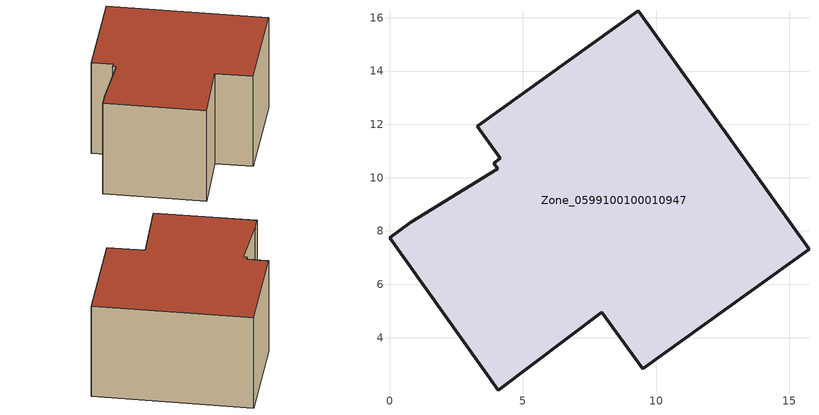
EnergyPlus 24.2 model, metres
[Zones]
Zone_0599100100010947
 floor ground (C_G): 7.96,4.95 4.08,2.03 0,7.75 0.8,8.32 4.05,10.33 3.9,10.54 4.15,10.72 3.28,11.93 9.33,16.26 15.73,7.31 9.5,2.84 z0
 wall outside (C_F): 15.73,7.31 9.33,16.26 3.28,11.93 4.15,10.72 3.9,10.54 4.05,10.33 0.8,8.32 0,7.75 4.08,2.03 7.96,4.95 9.5,2.84 15.73,7.31 z0:7.07
 roof outside (C_R): 3.9,10.54 4.05,10.33 0.8,8.32 0,7.75 4.08,2.03 7.96,4.95 9.5,2.84 15.73,7.31 9.33,16.26 3.28,11.93 4.15,10.72 z7.07
[BUILDING]
Pand.0599100100010947: North Axis=0; Terrain=City; Loads Convergence Tolerance Value=0.04; Temperature Convergence Tolerance Value=0.4; Solar Distribution=FullExterior; Maximum Number of Warmup Days=25; Minimum Number of Warmup Days=1
[Site:Location]
Rotterdam.The.Hague.AP_ZH_NLD Design_Conditions: Latitude=51.96; Longitude=4.45; Time Zone=1; Elevation=-4.5
[SITE:GROUNDTEMPERATURE:BUILDINGSURFACE]
18, 18, 18, 18, 18, 18, 18, 18, 18, 18, 18, 18
[MATERIAL] Thermal Absorptance=0.9; Solar Absorptance=0.7; Visible Absorptance=0.7
Name | Roughness | Thickness | Conductivity | Density | Specific Heat
G.TC.2015-2018 | MediumSmooth | 0.15 | 0.0428571 | 540 | 1210
F.TC.2015-2018 | Rough | 0.3 | 0.0666667 | 1920 | 840
R.TC.2015-2018 | MediumRough | 0.2 | 0.0333333 | 1500 | 1000
[CONSTRUCTION]
C_G: G.TC.2015-2018
C_F: F.TC.2015-2018
C_R: R.TC.2015-2018
[ZONE]
Zone_0599100100010947: Type=1; Multiplier=1; Ceiling Height=Autocalculate; Volume=Autocalculate; Floor Area=autocalculate; Part of Total Floor Area=Yes
[ZONEINFILTRATION:DESIGNFLOWRATE]
Infil_Zone_0599100100010947: Zone or ZoneList or Space or SpaceList=Zone_0599100100010947; Schedule=AlwaysOn; Design Flow Rate Calculation Method=Flow/Area; Flow Rate per Floor Area=0.0015; Constant Term Coefficient=1; Temperature Term Coefficient=0; Velocity Term Coefficient=0; Velocity Squared Term Coefficient=0
[HVACTEMPLATE:ZONE:IDEALLOADSAIRSYSTEM]
Zone_0599100100010947: Maximum Heating Supply Air Temperature=50; Minimum Cooling Supply Air Temperature=13; Maximum Heating Supply Air Humidity Ratio=0.0156; Minimum Cooling Supply Air Humidity Ratio=0.0077; Heating Limit=NoLimit; Cooling Limit=NoLimit; Dehumidification Control Type=ConstantSensibleHeatRatio; Cooling Sensible Heat Ratio=0.7; Dehumidification Setpoint=60; Humidification Control Type=None; Humidification Setpoint=30; Outdoor Air Method=None; Outdoor Air Flow Rate per Person=0.00944; Outdoor Air Flow Rate per Zone Floor Area=0; Outdoor Air Flow Rate per Zone=0; Demand Controlled Ventilation Type=None; Outdoor Air Economizer Type=NoEconomizer; Heat Recovery Type=None; Sensible Heat Recovery Effectiveness=0.7; Latent Heat Recovery Effectiveness=0.65
[ZONECONTROL:THERMOSTAT]
ThermostatControl_Zone_0599100100010947: Zone or ZoneList=Zone_0599100100010947; Control Type Schedule=DualSetpointControlType; Control 1=Thermostat_Zone_0599100100010947; Temperature Difference Between Cutout And Setpoint=0
[THERMOSTATSETPOINT:DUALSETPOINT]
Thermostat_Zone_0599100100010947: Heating Setpoint Temperature Schedule=HeatingSetpoint_Zone_0599100100010947; Cooling Setpoint Temperature Schedule=CoolingSetpoint_Zone_0599100100010947
[SCHEDULE:COMPACT]
HeatingSetpoint_Zone_0599100100010947: Through: 12/31, For: AllDays, Until: 24:00, 21
CoolingSetpoint_Zone_0599100100010947: Through: 12/31, For: AllDays, Until: 24:00, 24
DualSetpointControlType: Through: 12/31, For: AllDays, Until: 24:00, 4
AlwaysOn: Through: 12/31, For: AllDays, Until: 24:00, 1
